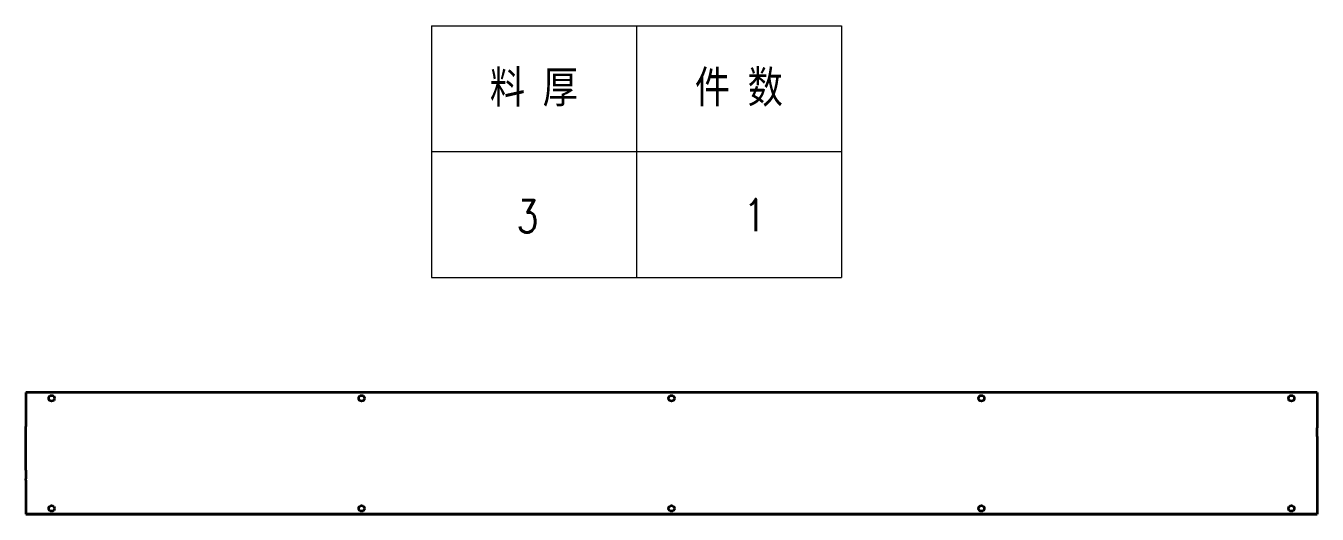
# Model space of a CAD drawing. Header units: millimetres. Extents: x 138386 to 176461, y -78851 to -42074.
# Drawn here: x 173803 to 175803, y -42831 to -42074 of the extents above; entities that cross this region are included whole.
import ezdxf
from ezdxf.enums import TextEntityAlignment as Align

# ---------------------------------------------------------------- set-up
doc = ezdxf.new("R2010")
doc.units = ezdxf.units.MM
doc.layers.add('\\M+1907D\\M+19867', color=3, linetype='Continuous')
doc.layers.add('DIM', color=7, linetype='Continuous', lineweight=9)
doc.styles.add('DIM', font='romans.shx', dxfattribs={"width": 0.8, "bigfont": 'bigfont.shx'})
doc.styles.get("Standard").update_dxf_attribs({"font": 'txt.shx', "width": 0.8, "bigfont": 'bigfont.shx'})

# ---------------------------------------------------------------- blocks, each defined once
blk = doc.blocks.new('*T25')
at = {"color": 0, "linetype": 'ByBlock', "lineweight": -2, "transparency": 16777216}
for p, q in [((0, 0), (127, 0)), ((0, 0), (0, -78)), ((63.5, 0), (63.5, -78)), ((127, 0), (127, -78)), ((0, -39), (127, -39)), ((0, -78), (127, -78))]:
    blk.add_line(p, q, dxfattribs=at)
at = {"color": 0, "transparency": 16777216, "char_height": 10, "width": 60.5, "attachment_point": 5}
for s, insert in [('{\\fSimSun|b0|i0|c134|p2;料 厚}', (31.75, -19.5)), ('{\\fSimSun|b0|i0|c134|p2;件 数}', (95.25, -19.5))]:
    blk.add_mtext(s, dxfattribs=dict(at, insert=insert))
blk = doc.blocks.new('拆图参数')
blk.add_blockref('*T25', (-63.5, 78))
at = {"style": 'DIM', "width": 0.8}
blk.add_attdef('1', text='', height=10, dxfattribs=at).set_placement((36.65, 19.27), align=Align.MIDDLE_CENTER)
blk.add_attdef('6', text='', height=10, dxfattribs=at).set_placement((-37.13, 18.91), align=Align.MIDDLE_LEFT)

msp = doc.modelspace()

# ---------------------------------------------------------------- linework, layer by layer
at = {"layer": '\\M+1907D\\M+19867', "lineweight": 35}
for p, q in [((175802.891, -42642.426), (173802.891, -42642.426)), ((175802.891, -42642.426), (173802.891, -42642.426)), ((173802.891, -42758.113), (173802.891, -42715.419)), ((175802.891, -42715.419), (175802.891, -42758.113)), ((173802.891, -42831.106), (175802.891, -42831.106)), ((175802.891, -42831.106), (173802.891, -42831.106))]:
    msp.add_line(p, q, dxfattribs=at)
at = {"layer": '\\M+1907D\\M+19867', "lineweight": 35, "ltscale": 0.463473}
for p, q in [((173802.891, -42642.426), (173802.891, -42695.305)), ((175802.891, -42642.426), (175802.891, -42695.305)), ((173802.891, -42778.227), (173802.891, -42831.106)), ((175802.891, -42778.227), (175802.891, -42831.106))]:
    msp.add_line(p, q, dxfattribs=at)
at = {"layer": '\\M+1907D\\M+19867', "lineweight": 35, "ltscale": 0.047633}
for p, q in [((173802.891, -42697.21), (173802.891, -42695.305)), ((175802.891, -42695.305), (175802.891, -42697.21)), ((173802.891, -42778.227), (173802.891, -42776.322)), ((175802.891, -42776.322), (175802.891, -42778.227))]:
    msp.add_line(p, q, dxfattribs=at)
at = {"layer": '\\M+1907D\\M+19867', "lineweight": 35, "ltscale": 0.33613}
for p, q in [((173802.891, -42710.655), (173802.891, -42697.21)), ((175802.891, -42710.655), (175802.891, -42697.21)), ((173802.891, -42762.877), (173802.891, -42776.322)), ((175802.891, -42762.877), (175802.891, -42776.322))]:
    msp.add_line(p, q, dxfattribs=at)
at = {"layer": '\\M+1907D\\M+19867', "lineweight": 35, "ltscale": 0.119082}
for p, q in [((173802.891, -42715.419), (173802.891, -42710.655)), ((175802.891, -42710.655), (175802.891, -42715.419)), ((173802.891, -42762.877), (173802.891, -42758.113)), ((175802.891, -42758.113), (175802.891, -42762.877))]:
    msp.add_line(p, q, dxfattribs=at)
at = {"layer": '\\M+1907D\\M+19867', "lineweight": 35}
for centre in [(173842.891, -42651.426), (174322.891, -42651.426), (174802.891, -42651.426), (175282.891, -42651.426), (175762.891, -42651.426), (173842.891, -42822.106), (174322.891, -42822.106), (174802.891, -42822.106), (175282.891, -42822.106), (175762.891, -42822.106)]:
    msp.add_circle(centre, 4.5, dxfattribs=at)

# ---------------------------------------------------------------- block references
at = {"layer": 'DIM', "xscale": 5, "yscale": 5, "zscale": 5}
msp.add_blockref('拆图参数', (174748.457, -42463.848), dxfattribs=at).add_auto_attribs({'1': '1', '6': '3'})

doc.saveas('drawing.dxf')
